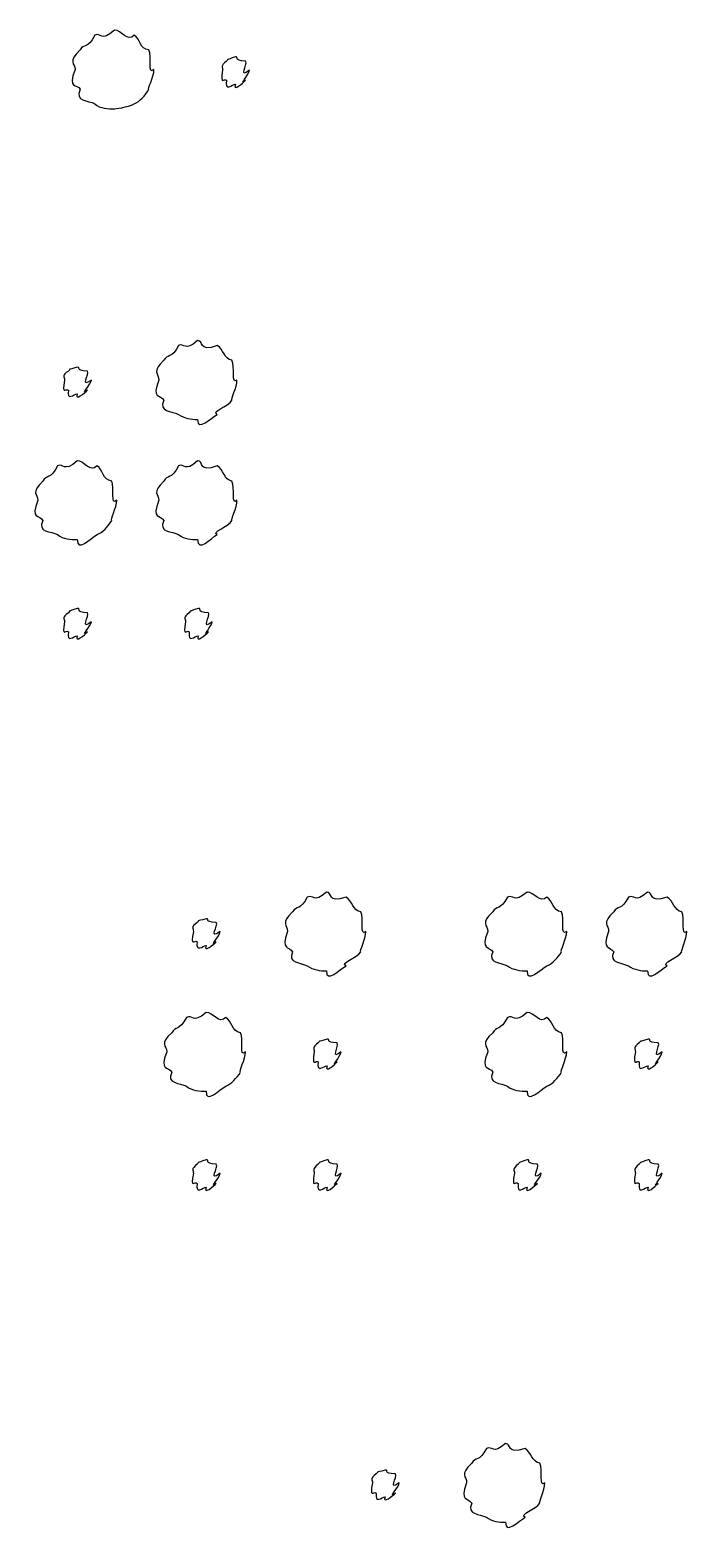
# Model space of a CAD drawing. Header units: millimetres. Extents: x -178 to -32, y 41 to 266.
# Drawn here: x -64.7 to -59.01, y 184.16 to 197.2 of the extents above; entities that cross this region are included whole.
import ezdxf

# ---------------------------------------------------------------- set-up
doc = ezdxf.new("R2010")
doc.units = ezdxf.units.MM
doc.layers.get('0').update_dxf_attribs({"linetype": 'CONTINUOUS'})

msp = doc.modelspace()

# ---------------------------------------------------------------- linework, layer by layer
at = {"color": 0}
for p, q in [((-63.9681, 197.2), (-63.9681, 197.2)), ((-62.9207, 196.969), (-62.9207, 196.969)), ((-63.2488, 194.509), (-63.2488, 194.509)), ((-64.2906, 194.277), (-64.2906, 194.277)), ((-64.2906, 193.467), (-64.2906, 193.467)), ((-63.2488, 193.467), (-63.2488, 193.467)), ((-64.2906, 192.188), (-64.2906, 192.188)), ((-63.2432, 192.188), (-63.2432, 192.188)), ((-62.1326, 189.728), (-62.1326, 189.728)), ((-60.392, 189.728), (-60.392, 189.728)), ((-59.3503, 189.728), (-59.3503, 189.728)), ((-63.1744, 189.497), (-63.1744, 189.497)), ((-63.1744, 188.686), (-63.1744, 188.686)), ((-60.392, 188.686), (-60.392, 188.686)), ((-62.127, 188.455), (-62.127, 188.455)), ((-59.3446, 188.455), (-59.3446, 188.455)), ((-63.1744, 187.408), (-63.1744, 187.408)), ((-62.127, 187.408), (-62.127, 187.408)), ((-60.392, 187.408), (-60.392, 187.408)), ((-59.3446, 187.408), (-59.3446, 187.408)), ((-60.5808, 184.949), (-60.5808, 184.949)), ((-61.6225, 184.718), (-61.6225, 184.718))]:
    msp.add_line(p, q, dxfattribs=at)
for points in [[(-64.1389, 197.156), (-64.201, 197.031), (-64.2355, 197.084), (-64.2659, 197.029)], [(-63.9681, 197.2), (-64.0909, 197.09), (-64.0838, 197.185), (-64.1389, 197.156)], [(-63.7974, 197.156), (-63.8552, 197.09), (-63.9089, 197.2), (-63.9681, 197.2)], [(-63.6704, 197.029), (-63.7491, 197.031), (-63.7448, 197.126), (-63.7974, 197.156)], [(-64.2659, 197.029), (-64.3774, 196.92), (-64.31, 196.916), (-64.31, 196.858)], [(-63.6263, 196.858), (-63.687, 196.803), (-63.6401, 196.974), (-63.6704, 197.029)], [(-62.9207, 196.969), (-63.0103, 196.935), (-62.9758, 196.955), (-62.998, 196.93)], [(-62.8325, 196.93), (-62.9444, 196.935), (-62.8837, 196.969), (-62.9207, 196.969)], [(-64.31, 196.858), (-64.3774, 196.682), (-64.2948, 196.739), (-64.2659, 196.687)], [(-63.6704, 196.687), (-63.687, 196.682), (-63.6263, 196.795), (-63.6263, 196.858)], [(-62.998, 196.93), (-63.0544, 196.887), (-63.0312, 196.882), (-63.0312, 196.853)], [(-63.0312, 196.853), (-63.0544, 196.707), (-63.0199, 196.789), (-62.998, 196.765)], [(-62.7994, 196.853), (-62.9003, 196.77), (-62.8107, 196.908), (-62.8325, 196.93)], [(-62.8325, 196.765), (-62.9003, 196.707), (-62.7994, 196.82), (-62.7994, 196.853)], [(-62.998, 196.765), (-63.0103, 196.66), (-62.9497, 196.731), (-62.9207, 196.731)], [(-62.9207, 196.731), (-62.9444, 196.66), (-62.8548, 196.742), (-62.8325, 196.765)], [(-64.2659, 196.687), (-64.3181, 196.578), (-64.1943, 196.594), (-64.1389, 196.561)], [(-64.1389, 196.561), (-64.0909, 196.517), (-64.026, 196.517), (-63.9681, 196.517)], [(-63.9681, 196.517), (-63.9738, 196.517), (-63.8524, 196.53), (-63.7974, 196.561)], [(-63.7974, 196.561), (-63.7491, 196.578), (-63.7036, 196.635), (-63.6704, 196.687)], [(-63.2488, 194.509), (-63.3617, 194.407), (-63.3589, 194.493), (-63.4143, 194.465)], [(-63.0777, 194.465), (-63.2488, 194.407), (-63.1896, 194.509), (-63.2488, 194.509)], [(-63.4143, 194.465), (-63.4721, 194.349), (-63.5106, 194.393), (-63.5409, 194.338)], [(-62.9511, 194.338), (-63.0199, 194.349), (-63.0227, 194.434), (-63.0777, 194.465)], [(-64.3678, 194.244), (-64.4285, 194.208), (-64.4006, 194.196), (-64.4006, 194.167)], [(-64.2906, 194.277), (-64.3844, 194.253), (-64.3456, 194.266), (-64.3678, 194.244)], [(-64.2024, 194.244), (-64.3181, 194.253), (-64.2532, 194.277), (-64.2906, 194.277)], [(-64.1692, 194.167), (-64.274, 194.091), (-64.1802, 194.222), (-64.2024, 194.244)], [(-63.5409, 194.338), (-63.6485, 194.239), (-63.585, 194.225), (-63.585, 194.167)], [(-62.907, 194.167), (-62.962, 194.12), (-62.9207, 194.283), (-62.9511, 194.338)], [(-64.4006, 194.167), (-64.4285, 194.025), (-64.3897, 194.101), (-64.3678, 194.079)], [(-64.2024, 194.079), (-64.274, 194.025), (-64.1692, 194.13), (-64.1692, 194.167)], [(-63.585, 194.167), (-63.6485, 193.999), (-63.5698, 194.046), (-63.5409, 193.991)], [(-62.9511, 193.991), (-62.962, 193.999), (-62.907, 194.104), (-62.907, 194.167)], [(-64.3678, 194.079), (-64.3844, 193.981), (-64.3195, 194.046), (-64.2906, 194.046)], [(-64.2906, 194.046), (-64.3181, 193.981), (-64.2243, 194.057), (-64.2024, 194.079)], [(-63.5409, 193.991), (-63.5907, 193.893), (-63.4693, 193.898), (-63.4143, 193.869)], [(-63.0777, 193.869), (-63.1384, 193.893), (-62.98, 193.938), (-62.9511, 193.991)], [(-63.4143, 193.869), (-63.3617, 193.833), (-63.3039, 193.825), (-63.2488, 193.825)], [(-63.2488, 193.825), (-63.2488, 193.716), (-63.1331, 193.839), (-63.0777, 193.869)], [(-64.2906, 193.467), (-64.4133, 193.359), (-64.4063, 193.452), (-64.4613, 193.423)], [(-64.1198, 193.423), (-64.1777, 193.359), (-64.2313, 193.467), (-64.2906, 193.467)], [(-63.2488, 193.467), (-63.3617, 193.359), (-63.3589, 193.452), (-63.4143, 193.423)], [(-63.0777, 193.423), (-63.2488, 193.359), (-63.1896, 193.467), (-63.2488, 193.467)], [(-64.4613, 193.423), (-64.5234, 193.301), (-64.558, 193.348), (-64.5883, 193.29)], [(-63.9928, 193.29), (-64.0715, 193.301), (-64.0673, 193.392), (-64.1198, 193.423)], [(-63.4143, 193.423), (-63.4721, 193.301), (-63.5106, 193.348), (-63.5409, 193.29)], [(-62.9511, 193.29), (-63.0199, 193.301), (-63.0227, 193.392), (-63.0777, 193.423)], [(-64.5883, 193.29), (-64.6998, 193.187), (-64.6324, 193.18), (-64.6324, 193.125)], [(-63.9487, 193.125), (-64.0094, 193.07), (-63.9625, 193.235), (-63.9928, 193.29)], [(-63.5409, 193.29), (-63.6485, 193.187), (-63.585, 193.18), (-63.585, 193.125)], [(-62.907, 193.125), (-62.962, 193.07), (-62.9207, 193.235), (-62.9511, 193.29)], [(-64.6324, 193.125), (-64.6998, 192.951), (-64.6173, 193.004), (-64.5883, 192.949)], [(-63.9928, 192.949), (-64.0094, 192.951), (-63.9487, 193.062), (-63.9487, 193.125)], [(-63.585, 193.125), (-63.6485, 192.951), (-63.5698, 193.004), (-63.5409, 192.949)], [(-62.9511, 192.949), (-62.962, 192.951), (-62.907, 193.062), (-62.907, 193.125)], [(-64.5883, 192.949), (-64.6405, 192.845), (-64.5167, 192.857), (-64.4613, 192.828)], [(-64.1198, 192.828), (-64.0715, 192.845), (-64.026, 192.896), (-63.9928, 192.949)], [(-63.5409, 192.949), (-63.5907, 192.845), (-63.4693, 192.857), (-63.4143, 192.828)], [(-63.0777, 192.828), (-63.1384, 192.845), (-62.98, 192.896), (-62.9511, 192.949)], [(-64.4613, 192.828), (-64.4133, 192.786), (-64.3484, 192.784), (-64.2906, 192.784)], [(-64.2906, 192.784), (-64.2962, 192.669), (-64.1749, 192.797), (-64.1198, 192.828)], [(-63.4143, 192.828), (-63.3617, 192.786), (-63.3039, 192.784), (-63.2488, 192.784)], [(-63.2488, 192.784), (-63.2488, 192.669), (-63.1331, 192.797), (-63.0777, 192.828)], [(-64.3678, 192.15), (-64.4285, 192.107), (-64.4006, 192.101), (-64.4006, 192.072)], [(-64.2906, 192.188), (-64.3844, 192.155), (-64.3456, 192.174), (-64.3678, 192.15)], [(-64.2024, 192.15), (-64.3181, 192.155), (-64.2532, 192.188), (-64.2906, 192.188)], [(-64.1692, 192.072), (-64.274, 191.99), (-64.1802, 192.127), (-64.2024, 192.15)], [(-63.3204, 192.15), (-63.3769, 192.107), (-63.3536, 192.101), (-63.3536, 192.072)], [(-63.2432, 192.188), (-63.3328, 192.155), (-63.2982, 192.174), (-63.3204, 192.15)], [(-63.155, 192.15), (-63.2668, 192.155), (-63.2061, 192.188), (-63.2432, 192.188)], [(-63.1218, 192.072), (-63.2227, 191.99), (-63.1331, 192.127), (-63.155, 192.15)], [(-64.4006, 192.072), (-64.4285, 191.926), (-64.3897, 192.009), (-64.3678, 191.984)], [(-64.2024, 191.984), (-64.274, 191.926), (-64.1692, 192.039), (-64.1692, 192.072)], [(-63.3536, 192.072), (-63.3769, 191.926), (-63.3423, 192.009), (-63.3204, 191.984)], [(-63.155, 191.984), (-63.2227, 191.926), (-63.1218, 192.039), (-63.1218, 192.072)], [(-64.3678, 191.984), (-64.3844, 191.879), (-64.3195, 191.951), (-64.2906, 191.951)], [(-64.2906, 191.951), (-64.3181, 191.879), (-64.2243, 191.962), (-64.2024, 191.984)], [(-63.3204, 191.984), (-63.3328, 191.879), (-63.2721, 191.951), (-63.2432, 191.951)], [(-63.2432, 191.951), (-63.2668, 191.879), (-63.1772, 191.962), (-63.155, 191.984)], [(-62.2981, 189.684), (-62.3559, 189.568), (-62.3944, 189.612), (-62.4247, 189.557)], [(-62.1326, 189.728), (-62.2455, 189.626), (-62.2427, 189.713), (-62.2981, 189.684)], [(-61.9615, 189.684), (-62.1326, 189.626), (-62.0734, 189.728), (-62.1326, 189.728)], [(-61.8349, 189.557), (-61.9037, 189.568), (-61.9065, 189.654), (-61.9615, 189.684)], [(-60.5631, 189.684), (-60.6249, 189.568), (-60.6594, 189.612), (-60.6898, 189.557)], [(-60.392, 189.728), (-60.5148, 189.626), (-60.5077, 189.713), (-60.5631, 189.684)], [(-60.2213, 189.684), (-60.2791, 189.626), (-60.3328, 189.728), (-60.392, 189.728)], [(-60.0943, 189.557), (-60.173, 189.568), (-60.1687, 189.654), (-60.2213, 189.684)], [(-59.5157, 189.684), (-59.5736, 189.568), (-59.612, 189.612), (-59.6424, 189.557)], [(-59.3503, 189.728), (-59.4632, 189.626), (-59.4607, 189.713), (-59.5157, 189.684)], [(-59.1795, 189.684), (-59.3503, 189.626), (-59.291, 189.728), (-59.3503, 189.728)], [(-59.0525, 189.557), (-59.1217, 189.568), (-59.1241, 189.654), (-59.1795, 189.684)], [(-62.4247, 189.557), (-62.5323, 189.458), (-62.4688, 189.444), (-62.4688, 189.387)], [(-61.7908, 189.387), (-61.8458, 189.34), (-61.8046, 189.502), (-61.8349, 189.557)], [(-60.6898, 189.557), (-60.8013, 189.458), (-60.7339, 189.444), (-60.7339, 189.387)], [(-60.0502, 189.387), (-60.1109, 189.34), (-60.0639, 189.502), (-60.0943, 189.557)], [(-59.6424, 189.557), (-59.75, 189.458), (-59.6865, 189.444), (-59.6865, 189.387)], [(-59.0084, 189.387), (-59.0638, 189.34), (-59.0222, 189.502), (-59.0525, 189.557)], [(-63.2516, 189.464), (-63.3123, 189.428), (-63.2845, 189.416), (-63.2845, 189.387)], [(-63.2845, 189.387), (-63.3123, 189.244), (-63.2735, 189.32), (-63.2516, 189.298)], [(-63.1744, 189.497), (-63.2682, 189.472), (-63.2294, 189.486), (-63.2516, 189.464)], [(-63.0862, 189.464), (-63.2019, 189.472), (-63.137, 189.497), (-63.1744, 189.497)], [(-63.053, 189.387), (-63.1578, 189.311), (-63.064, 189.442), (-63.0862, 189.464)], [(-63.0862, 189.298), (-63.1578, 189.244), (-63.053, 189.349), (-63.053, 189.387)], [(-62.4688, 189.387), (-62.5323, 189.218), (-62.4537, 189.265), (-62.4247, 189.21)], [(-61.8349, 189.21), (-61.8458, 189.218), (-61.7908, 189.323), (-61.7908, 189.387)], [(-60.7339, 189.387), (-60.8013, 189.218), (-60.7187, 189.265), (-60.6898, 189.21)], [(-60.0943, 189.21), (-60.1109, 189.218), (-60.0502, 189.323), (-60.0502, 189.387)], [(-59.6865, 189.387), (-59.75, 189.218), (-59.6713, 189.265), (-59.6424, 189.21)], [(-59.0525, 189.21), (-59.0638, 189.218), (-59.0084, 189.323), (-59.0084, 189.387)], [(-63.2516, 189.298), (-63.2682, 189.2), (-63.2033, 189.265), (-63.1744, 189.265)], [(-63.1744, 189.265), (-63.2019, 189.2), (-63.1081, 189.276), (-63.0862, 189.298)], [(-62.4247, 189.21), (-62.4745, 189.112), (-62.3531, 189.118), (-62.2981, 189.089)], [(-61.9615, 189.089), (-62.0222, 189.112), (-61.8638, 189.158), (-61.8349, 189.21)], [(-60.6898, 189.21), (-60.742, 189.112), (-60.6182, 189.118), (-60.5631, 189.089)], [(-60.2213, 189.089), (-60.173, 189.112), (-60.1274, 189.158), (-60.0943, 189.21)], [(-59.6424, 189.21), (-59.6921, 189.112), (-59.5708, 189.118), (-59.5157, 189.089)], [(-59.1795, 189.089), (-59.2402, 189.112), (-59.0815, 189.158), (-59.0525, 189.21)], [(-62.2981, 189.089), (-62.2455, 189.053), (-62.1877, 189.045), (-62.1326, 189.045)], [(-62.1326, 189.045), (-62.1326, 188.936), (-62.0169, 189.059), (-61.9615, 189.089)], [(-60.5631, 189.089), (-60.5148, 189.053), (-60.4499, 189.045), (-60.392, 189.045)], [(-60.392, 189.045), (-60.3977, 188.936), (-60.2763, 189.059), (-60.2213, 189.089)], [(-59.5157, 189.089), (-59.4632, 189.053), (-59.4053, 189.045), (-59.3503, 189.045)], [(-59.3503, 189.045), (-59.3503, 188.936), (-59.2346, 189.059), (-59.1795, 189.089)], [(-63.3451, 188.642), (-63.4072, 188.521), (-63.4418, 188.568), (-63.4721, 188.51)], [(-63.1744, 188.686), (-63.2972, 188.579), (-63.2901, 188.671), (-63.3451, 188.642)], [(-63.0036, 188.642), (-63.0615, 188.579), (-63.1151, 188.686), (-63.1744, 188.686)], [(-62.8766, 188.51), (-62.9553, 188.521), (-62.9511, 188.612), (-63.0036, 188.642)], [(-60.5631, 188.642), (-60.6249, 188.521), (-60.6594, 188.568), (-60.6898, 188.51)], [(-60.392, 188.686), (-60.5148, 188.579), (-60.5077, 188.671), (-60.5631, 188.642)], [(-60.2213, 188.642), (-60.2791, 188.579), (-60.3328, 188.686), (-60.392, 188.686)], [(-60.0943, 188.51), (-60.173, 188.521), (-60.1687, 188.612), (-60.2213, 188.642)], [(-63.4721, 188.51), (-63.5836, 188.407), (-63.5162, 188.4), (-63.5162, 188.345)], [(-62.8325, 188.345), (-62.8932, 188.289), (-62.8463, 188.455), (-62.8766, 188.51)], [(-60.6898, 188.51), (-60.8013, 188.407), (-60.7339, 188.4), (-60.7339, 188.345)], [(-60.0502, 188.345), (-60.1109, 188.289), (-60.0639, 188.455), (-60.0943, 188.51)], [(-63.5162, 188.345), (-63.5836, 188.171), (-63.5011, 188.224), (-63.4721, 188.168)], [(-62.8766, 188.168), (-62.8932, 188.171), (-62.8325, 188.281), (-62.8325, 188.345)], [(-62.2042, 188.422), (-62.2607, 188.381), (-62.2374, 188.374), (-62.2374, 188.345)], [(-62.2374, 188.345), (-62.2607, 188.197), (-62.2261, 188.279), (-62.2042, 188.257)], [(-62.127, 188.455), (-62.2166, 188.425), (-62.182, 188.444), (-62.2042, 188.422)], [(-62.0388, 188.422), (-62.1506, 188.425), (-62.0899, 188.455), (-62.127, 188.455)], [(-62.0056, 188.345), (-62.1065, 188.263), (-62.0169, 188.4), (-62.0388, 188.422)], [(-62.0388, 188.257), (-62.1065, 188.197), (-62.0056, 188.307), (-62.0056, 188.345)], [(-60.7339, 188.345), (-60.8013, 188.171), (-60.7187, 188.224), (-60.6898, 188.168)], [(-60.0943, 188.168), (-60.1109, 188.171), (-60.0502, 188.281), (-60.0502, 188.345)], [(-59.4219, 188.422), (-59.4783, 188.381), (-59.455, 188.374), (-59.455, 188.345)], [(-59.455, 188.345), (-59.4783, 188.197), (-59.4441, 188.279), (-59.4219, 188.257)], [(-59.3446, 188.455), (-59.4342, 188.425), (-59.4, 188.444), (-59.4219, 188.422)], [(-59.2564, 188.422), (-59.3683, 188.425), (-59.3076, 188.455), (-59.3446, 188.455)], [(-59.2236, 188.345), (-59.3242, 188.263), (-59.2346, 188.4), (-59.2564, 188.422)], [(-59.2564, 188.257), (-59.3242, 188.197), (-59.2236, 188.307), (-59.2236, 188.345)], [(-62.2042, 188.257), (-62.2166, 188.153), (-62.1559, 188.224), (-62.127, 188.224)], [(-62.127, 188.224), (-62.1506, 188.153), (-62.061, 188.234), (-62.0388, 188.257)], [(-59.4219, 188.257), (-59.4342, 188.153), (-59.3736, 188.224), (-59.3446, 188.224)], [(-59.3446, 188.224), (-59.3683, 188.153), (-59.2787, 188.234), (-59.2564, 188.257)], [(-63.4721, 188.168), (-63.5243, 188.065), (-63.4005, 188.076), (-63.3451, 188.047)], [(-63.0036, 188.047), (-62.9553, 188.065), (-62.9098, 188.116), (-62.8766, 188.168)], [(-60.6898, 188.168), (-60.742, 188.065), (-60.6182, 188.076), (-60.5631, 188.047)], [(-60.2213, 188.047), (-60.173, 188.065), (-60.1274, 188.116), (-60.0943, 188.168)], [(-63.3451, 188.047), (-63.2972, 188.006), (-63.2322, 188.003), (-63.1744, 188.003)], [(-63.1744, 188.003), (-63.18, 187.889), (-63.0587, 188.017), (-63.0036, 188.047)], [(-60.5631, 188.047), (-60.5148, 188.006), (-60.4499, 188.003), (-60.392, 188.003)], [(-60.392, 188.003), (-60.3977, 187.889), (-60.2763, 188.017), (-60.2213, 188.047)], [(-63.2516, 187.369), (-63.3123, 187.326), (-63.2845, 187.321), (-63.2845, 187.292)], [(-63.1744, 187.408), (-63.2682, 187.375), (-63.2294, 187.394), (-63.2516, 187.369)], [(-63.0862, 187.369), (-63.2019, 187.375), (-63.137, 187.408), (-63.1744, 187.408)], [(-63.053, 187.292), (-63.1578, 187.209), (-63.064, 187.347), (-63.0862, 187.369)], [(-62.2042, 187.369), (-62.2607, 187.326), (-62.2374, 187.321), (-62.2374, 187.292)], [(-62.127, 187.408), (-62.2166, 187.375), (-62.182, 187.394), (-62.2042, 187.369)], [(-62.0388, 187.369), (-62.1506, 187.375), (-62.0899, 187.408), (-62.127, 187.408)], [(-62.0056, 187.292), (-62.1065, 187.209), (-62.0169, 187.347), (-62.0388, 187.369)], [(-60.4693, 187.369), (-60.53, 187.326), (-60.5024, 187.321), (-60.5024, 187.292)], [(-60.392, 187.408), (-60.4859, 187.375), (-60.4471, 187.394), (-60.4693, 187.369)], [(-60.3038, 187.369), (-60.4195, 187.375), (-60.355, 187.408), (-60.392, 187.408)], [(-60.2707, 187.292), (-60.3754, 187.209), (-60.282, 187.347), (-60.3038, 187.369)], [(-59.4219, 187.369), (-59.4783, 187.326), (-59.455, 187.321), (-59.455, 187.292)], [(-59.3446, 187.408), (-59.4342, 187.375), (-59.4, 187.394), (-59.4219, 187.369)], [(-59.2564, 187.369), (-59.3683, 187.375), (-59.3076, 187.408), (-59.3446, 187.408)], [(-59.2236, 187.292), (-59.3242, 187.209), (-59.2346, 187.347), (-59.2564, 187.369)], [(-63.2845, 187.292), (-63.3123, 187.146), (-63.2735, 187.229), (-63.2516, 187.204)], [(-63.2516, 187.204), (-63.2682, 187.099), (-63.2033, 187.171), (-63.1744, 187.171)], [(-63.1744, 187.171), (-63.2019, 187.099), (-63.1081, 187.182), (-63.0862, 187.204)], [(-63.0862, 187.204), (-63.1578, 187.146), (-63.053, 187.259), (-63.053, 187.292)], [(-62.2374, 187.292), (-62.2607, 187.146), (-62.2261, 187.229), (-62.2042, 187.204)], [(-62.2042, 187.204), (-62.2166, 187.099), (-62.1559, 187.171), (-62.127, 187.171)], [(-62.127, 187.171), (-62.1506, 187.099), (-62.061, 187.182), (-62.0388, 187.204)], [(-62.0388, 187.204), (-62.1065, 187.146), (-62.0056, 187.259), (-62.0056, 187.292)], [(-60.5024, 187.292), (-60.53, 187.146), (-60.4912, 187.229), (-60.4693, 187.204)], [(-60.4693, 187.204), (-60.4859, 187.099), (-60.421, 187.171), (-60.392, 187.171)], [(-60.392, 187.171), (-60.4195, 187.099), (-60.3261, 187.182), (-60.3038, 187.204)], [(-60.3038, 187.204), (-60.3754, 187.146), (-60.2707, 187.259), (-60.2707, 187.292)], [(-59.455, 187.292), (-59.4783, 187.146), (-59.4441, 187.229), (-59.4219, 187.204)], [(-59.4219, 187.204), (-59.4342, 187.099), (-59.3736, 187.171), (-59.3446, 187.171)], [(-59.3446, 187.171), (-59.3683, 187.099), (-59.2787, 187.182), (-59.2564, 187.204)], [(-59.2564, 187.204), (-59.3242, 187.146), (-59.2236, 187.259), (-59.2236, 187.292)], [(-60.7462, 184.905), (-60.8041, 184.79), (-60.8429, 184.834), (-60.8729, 184.778)], [(-60.5808, 184.949), (-60.694, 184.847), (-60.6912, 184.934), (-60.7462, 184.905)], [(-60.41, 184.905), (-60.5808, 184.847), (-60.5215, 184.949), (-60.5808, 184.949)], [(-60.2834, 184.778), (-60.3522, 184.79), (-60.355, 184.875), (-60.41, 184.905)], [(-61.6225, 184.718), (-61.7164, 184.693), (-61.6779, 184.707), (-61.6998, 184.685)], [(-61.5343, 184.685), (-61.6504, 184.693), (-61.5855, 184.718), (-61.6225, 184.718)], [(-60.8729, 184.778), (-60.9805, 184.679), (-60.917, 184.665), (-60.917, 184.608)], [(-60.2393, 184.608), (-60.2943, 184.561), (-60.253, 184.723), (-60.2834, 184.778)], [(-61.6998, 184.685), (-61.7605, 184.649), (-61.7329, 184.636), (-61.7329, 184.608)], [(-61.7329, 184.608), (-61.7605, 184.466), (-61.722, 184.541), (-61.6998, 184.519)], [(-61.5015, 184.608), (-61.6063, 184.532), (-61.5124, 184.663), (-61.5343, 184.685)], [(-61.5343, 184.519), (-61.6063, 184.466), (-61.5015, 184.57), (-61.5015, 184.608)], [(-60.917, 184.608), (-60.9805, 184.439), (-60.9018, 184.486), (-60.8729, 184.431)], [(-60.2834, 184.431), (-60.2943, 184.439), (-60.2393, 184.544), (-60.2393, 184.608)], [(-61.6998, 184.519), (-61.7164, 184.422), (-61.6514, 184.486), (-61.6225, 184.486)], [(-61.6225, 184.486), (-61.6504, 184.422), (-61.5565, 184.497), (-61.5343, 184.519)], [(-60.8729, 184.431), (-60.9226, 184.333), (-60.8013, 184.339), (-60.7462, 184.31)], [(-60.41, 184.31), (-60.4707, 184.333), (-60.3123, 184.379), (-60.2834, 184.431)], [(-60.7462, 184.31), (-60.694, 184.274), (-60.6362, 184.266), (-60.5808, 184.266)], [(-60.5808, 184.266), (-60.5808, 184.157), (-60.4651, 184.279), (-60.41, 184.31)]]:
    msp.add_open_spline(points, degree=3, dxfattribs=at)

doc.saveas('drawing.dxf')
